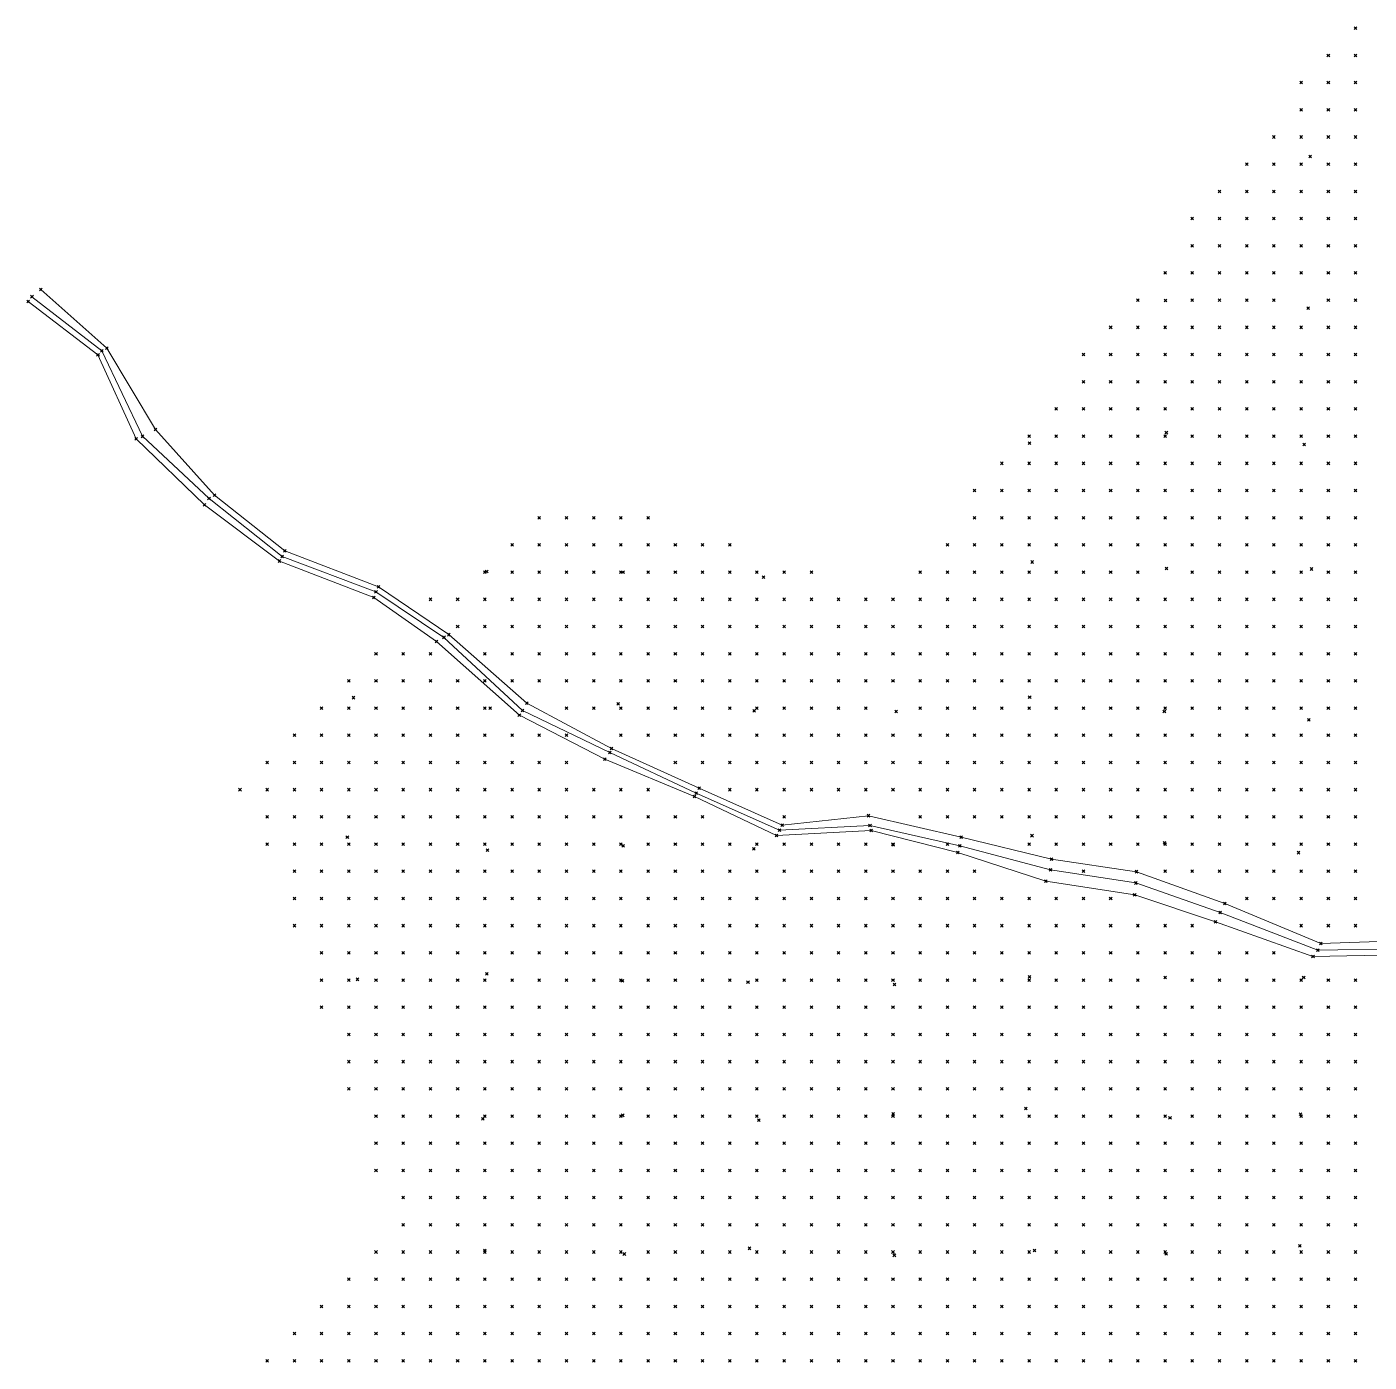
# Model space of a CAD drawing. Header units: metres. Extents: x 441556 to 446409, y 432338 to 461058.
# Drawn here: x 441952.1 to 442100.1, y 460532.5 to 460679.8 of the extents above; entities that cross this region are included whole.
import ezdxf

# ---------------------------------------------------------------- set-up
doc = ezdxf.new("R2010")
doc.units = ezdxf.units.M
doc.header["$MEASUREMENT"] = 0
doc.header["$PDMODE"] = 35
doc.header["$PDSIZE"] = 0.15
for name, color, linetype, lineweight in [('DTM-BRE-RevN_GRP_FIRUL APEI', 2, 'Continuous', 0), ('DTM-BRE-RevN_GRP_RAU', 2, 'Continuous', 0), ('DTM-NOK-RevN_LIDAR_co_lidar', 91, 'Continuous', 0), ('DTM-NOK-RevN_RTK', 32, 'Continuous', 0)]:
    doc.layers.add(name, color=color, linetype=linetype, lineweight=lineweight)

msp = doc.modelspace()

# ---------------------------------------------------------------- linework, layer by layer
at = {"layer": 'DTM-BRE-RevN_GRP_FIRUL APEI'}
for p, q in [((441952.718, 460650.046, 401.224), (441960.402, 460644.082, 400.602)), ((441960.402, 460644.082, 400.602), (441964.89, 460634.645, 400.216)), ((441964.89, 460634.645, 400.216), (441972.232, 460627.801, 399.76)), ((441972.232, 460627.801, 399.76), (441980.281, 460621.4, 399.364)), ((441980.281, 460621.4, 399.364), (441990.636, 460617.48, 399.116)), ((441990.636, 460617.48, 399.116), (441998.134, 460612.475, 398.938)), ((441998.134, 460612.475, 398.938), (442006.78, 460604.401, 398.663)), ((442006.78, 460604.401, 398.663), (442016.411, 460599.764, 398.421)), ((442016.411, 460599.764, 398.421), (442025.945, 460595.29, 398.186)), ((442025.945, 460595.29, 398.186), (442035.127, 460591.223, 397.901)), ((442035.127, 460591.223, 397.901), (442045.091, 460591.727, 397.794)), ((442045.091, 460591.727, 397.794), (442054.999, 460589.491, 397.615)), ((442054.999, 460589.491, 397.615), (442064.98, 460586.836, 397.494)), ((442064.98, 460586.836, 397.494), (442074.411, 460585.386, 397.294)), ((442074.411, 460585.386, 397.294), (442083.697, 460582.145, 397.033)), ((442083.697, 460582.145, 397.033), (442094.45, 460577.971, 396.577)), ((442094.45, 460577.971, 396.577), (442103.942, 460578.143, 396.246))]:
    msp.add_line(p, q, dxfattribs=at)
at = {"layer": 'DTM-BRE-RevN_GRP_RAU'}
for p, q in [((441952.3, 460649.524, 401.408), (441959.993, 460643.648, 400.919)), ((441953.686, 460650.853, 401.453), (441960.974, 460644.378, 400.919)), ((441959.993, 460643.648, 400.919), (441964.194, 460634.354, 400.269)), ((441960.974, 460644.378, 400.919), (441966.346, 460635.394, 400.316)), ((441966.346, 460635.394, 400.316), (441972.843, 460628.155, 399.917)), ((441964.194, 460634.354, 400.269), (441971.727, 460627.091, 399.891)), ((441972.843, 460628.155, 399.917), (441980.586, 460622.026, 399.485)), ((441971.727, 460627.091, 399.891), (441979.986, 460620.893, 399.463)), ((441980.586, 460622.026, 399.485), (441990.922, 460618.038, 399.214)), ((441979.986, 460620.893, 399.463), (441990.391, 460616.858, 399.206)), ((441990.391, 460616.858, 399.206), (441997.32, 460612.02, 399.049)), ((441990.922, 460618.038, 399.214), (441998.655, 460612.774, 399.03)), ((441998.655, 460612.774, 399.03), (442007.279, 460605.23, 398.693)), ((441997.32, 460612.02, 399.049), (442006.441, 460603.894, 398.719)), ((442007.279, 460605.23, 398.693), (442016.591, 460600.225, 398.497)), ((442006.441, 460603.894, 398.719), (442015.865, 460599.03, 398.531)), ((442016.591, 460600.225, 398.497), (442026.268, 460595.857, 398.308)), ((442015.865, 460599.03, 398.531), (442025.761, 460594.917, 398.289)), ((442025.761, 460594.917, 398.289), (442034.78, 460590.618, 398.141)), ((442026.268, 460595.857, 398.308), (442035.405, 460591.76, 398.076)), ((442035.405, 460591.76, 398.076), (442044.919, 460592.807, 397.882)), ((442044.919, 460592.807, 397.882), (442055.147, 460590.445, 397.678)), ((442034.78, 460590.618, 398.141), (442045.221, 460591.185, 397.887)), ((442045.221, 460591.185, 397.887), (442054.781, 460588.753, 397.682)), ((442055.147, 460590.445, 397.678), (442065.105, 460588.012, 397.599)), ((442054.781, 460588.753, 397.682), (442064.469, 460585.597, 397.609)), ((442065.105, 460588.012, 397.599), (442074.479, 460586.633, 397.422)), ((442074.479, 460586.633, 397.422), (442084.216, 460583.128, 397.161)), ((442064.469, 460585.597, 397.609), (442074.27, 460584.074, 397.413)), ((442074.27, 460584.074, 397.413), (442083.194, 460581.101, 397.171)), ((442084.216, 460583.128, 397.161), (442094.793, 460578.713, 396.7)), ((442083.194, 460581.101, 397.171), (442093.925, 460577.284, 396.748)), ((442094.793, 460578.713, 396.7), (442104.161, 460579.02, 396.354)), ((442093.925, 460577.284, 396.748), (442103.86, 460577.459, 396.384))]:
    msp.add_line(p, q, dxfattribs=at)
at = {"layer": 'DTM-NOK-RevN_LIDAR_co_lidar'}
for p in [(442098.617, 460679.656, 402.803), (442095.618, 460676.657, 402.859), (442098.617, 460676.657, 402.639), (442092.619, 460673.658, 402.873), (442095.618, 460673.658, 402.64), (442098.617, 460673.658, 402.431), (442092.619, 460670.658, 402.601), (442095.618, 460670.658, 402.434), (442098.617, 460670.658, 402.245), (442089.619, 460667.659, 402.615), (442092.619, 460667.659, 402.419), (442095.618, 460667.659, 402.176), (442098.617, 460667.659, 402.024), (442086.62, 460664.66, 402.558), (442089.619, 460664.66, 402.412), (442092.619, 460664.66, 402.225), (442095.618, 460664.66, 402.045), (442098.617, 460664.66, 401.847), (442083.621, 460661.66, 402.572), (442086.62, 460661.66, 402.332), (442089.619, 460661.66, 402.201), (442092.619, 460661.66, 402.059), (442095.618, 460661.66, 401.932), (442098.617, 460661.66, 401.809), (442080.621, 460658.661, 402.454), (442083.621, 460658.661, 402.211), (442086.62, 460658.661, 402.006), (442089.619, 460658.661, 401.807), (442092.619, 460658.661, 401.639), (442095.618, 460658.661, 401.512), (442098.617, 460658.661, 401.391), (442080.621, 460655.662, 401.985), (442083.621, 460655.662, 401.86), (442086.62, 460655.662, 401.706), (442089.619, 460655.662, 401.551), (442092.619, 460655.662, 401.401), (442095.618, 460655.662, 401.246), (442098.617, 460655.662, 401.092), (442077.622, 460652.662, 401.93), (442080.621, 460652.662, 401.751), (442083.621, 460652.662, 401.594), (442086.62, 460652.662, 401.483), (442089.619, 460652.662, 401.349), (442092.619, 460652.662, 401.248), (442095.618, 460652.662, 401.095), (442098.617, 460652.662, 400.997), (442074.623, 460649.663, 401.933), (442080.621, 460649.663, 401.611), (442083.621, 460649.663, 401.435), (442086.62, 460649.663, 401.276), (442089.619, 460649.663, 401.158), (442095.618, 460649.663, 400.936), (442098.617, 460649.663, 400.824), (442071.623, 460646.664, 401.779), (442074.623, 460646.664, 401.668), (442077.622, 460646.664, 401.549), (442080.621, 460646.664, 401.396), (442083.621, 460646.664, 401.227), (442086.62, 460646.664, 401.07), (442089.619, 460646.664, 400.903), (442092.619, 460646.664, 400.798), (442095.618, 460646.664, 400.659), (442098.617, 460646.664, 400.581), (442068.624, 460643.664, 401.677), (442071.623, 460643.664, 401.57), (442074.623, 460643.664, 401.409), (442077.622, 460643.664, 401.3), (442080.621, 460643.664, 401.193), (442083.621, 460643.664, 401.09), (442086.62, 460643.664, 400.935), (442089.619, 460643.664, 400.824), (442092.619, 460643.664, 400.626), (442095.618, 460643.664, 400.511), (442098.617, 460643.664, 400.385), (442068.624, 460640.665, 401.519), (442071.623, 460640.665, 401.383), (442074.623, 460640.665, 401.279), (442077.622, 460640.665, 401.155), (442080.621, 460640.665, 401.016), (442083.621, 460640.665, 400.892), (442086.62, 460640.665, 400.777), (442089.619, 460640.665, 400.664), (442092.619, 460640.665, 400.557), (442095.618, 460640.665, 400.402), (442098.617, 460640.665, 400.244), (442065.625, 460637.666, 401.322), (442068.624, 460637.666, 401.251), (442071.623, 460637.666, 401.173), (442074.623, 460637.666, 401.103), (442077.622, 460637.666, 400.995), (442080.621, 460637.666, 400.84), (442083.621, 460637.666, 400.718), (442086.62, 460637.666, 400.602), (442089.619, 460637.666, 400.463), (442092.619, 460637.666, 400.393), (442095.618, 460637.666, 400.3), (442098.617, 460637.666, 400.169), (442062.625, 460634.666, 401.215), (442065.625, 460634.666, 401.133), (442068.624, 460634.666, 401.011), (442071.623, 460634.666, 400.921), (442074.623, 460634.666, 400.869), (442077.622, 460634.666, 400.763), (442080.621, 460634.666, 400.683), (442083.621, 460634.666, 400.58), (442086.62, 460634.666, 400.459), (442089.619, 460634.666, 400.334), (442092.619, 460634.666, 400.233), (442095.618, 460634.666, 400.122), (442098.617, 460634.666, 400.046), (442059.626, 460631.667, 401.024), (442062.625, 460631.667, 400.977), (442065.625, 460631.667, 400.957), (442068.624, 460631.667, 400.895), (442071.623, 460631.667, 400.791), (442074.623, 460631.667, 400.703), (442077.622, 460631.667, 400.597), (442080.621, 460631.667, 400.513), (442083.621, 460631.667, 400.423), (442086.62, 460631.667, 400.345), (442089.619, 460631.667, 400.28), (442092.619, 460631.667, 400.134), (442095.618, 460631.667, 400.011), (442098.617, 460631.667, 399.872), (442056.627, 460628.668, 400.811), (442059.626, 460628.668, 400.791), (442062.625, 460628.668, 400.778), (442065.625, 460628.668, 400.72), (442068.624, 460628.668, 400.654), (442071.623, 460628.668, 400.654), (442074.623, 460628.668, 400.573), (442077.622, 460628.668, 400.463), (442080.621, 460628.668, 400.339), (442083.621, 460628.668, 400.261), (442086.62, 460628.668, 400.175), (442089.619, 460628.668, 400.068), (442092.619, 460628.668, 400.015), (442095.618, 460628.668, 399.923), (442098.617, 460628.668, 399.782), (442008.637, 460625.668, 399.541), (442011.636, 460625.668, 399.549), (442014.636, 460625.668, 399.535), (442017.635, 460625.668, 399.537), (442020.634, 460625.668, 399.6), (442056.627, 460625.668, 400.461), (442059.626, 460625.668, 400.459), (442062.625, 460625.668, 400.44), (442065.625, 460625.668, 400.424), (442068.624, 460625.668, 400.398), (442071.623, 460625.668, 400.346), (442074.623, 460625.668, 400.296), (442077.622, 460625.668, 400.249), (442080.621, 460625.668, 400.13), (442083.621, 460625.668, 400.012), (442086.62, 460625.668, 399.914), (442089.619, 460625.668, 399.807), (442092.619, 460625.668, 399.733), (442095.618, 460625.668, 399.626), (442098.617, 460625.668, 399.53), (442005.638, 460622.669, 399.279), (442008.637, 460622.669, 399.318), (442011.636, 460622.669, 399.276), (442014.636, 460622.669, 399.285), (442017.635, 460622.669, 399.284), (442020.634, 460622.669, 399.373), (442023.634, 460622.669, 399.346), (442026.633, 460622.669, 399.334), (442029.632, 460622.669, 399.41), (442053.627, 460622.669, 400.184), (442056.627, 460622.669, 400.308), (442059.626, 460622.669, 400.349), (442062.625, 460622.669, 400.238), (442065.625, 460622.669, 400.23), (442068.624, 460622.669, 400.207), (442071.623, 460622.669, 400.155), (442074.623, 460622.669, 400.121), (442077.622, 460622.669, 400.054), (442080.621, 460622.669, 399.972), (442083.621, 460622.669, 399.895), (442086.62, 460622.669, 399.757), (442089.619, 460622.669, 399.627), (442092.619, 460622.669, 399.512), (442095.618, 460622.669, 399.445), (442098.617, 460622.669, 399.35), (442002.638, 460619.67, 399.057), (442005.638, 460619.67, 399.045), (442008.637, 460619.67, 399.036), (442011.636, 460619.67, 399.088), (442014.636, 460619.67, 399.083), (442017.635, 460619.67, 399.076), (442020.634, 460619.67, 399.094), (442023.634, 460619.67, 399.129), (442026.633, 460619.67, 399.113), (442029.632, 460619.67, 399.133), (442032.632, 460619.67, 399.19), (442035.631, 460619.67, 399.184), (442038.631, 460619.67, 399.13), (442050.628, 460619.67, 399.684), (442053.627, 460619.67, 399.84), (442056.627, 460619.67, 399.919), (442059.626, 460619.67, 400.073), (442062.625, 460619.67, 400.122), (442065.625, 460619.67, 400.103), (442068.624, 460619.67, 400.09), (442071.623, 460619.67, 400.062), (442074.623, 460619.67, 399.994), (442080.621, 460619.67, 399.824), (442083.621, 460619.67, 399.731), (442086.62, 460619.67, 399.683), (442089.619, 460619.67, 399.586), (442092.619, 460619.67, 399.428), (442095.618, 460619.67, 399.276), (442098.617, 460619.67, 399.18), (441996.64, 460616.67, 398.899), (441999.639, 460616.67, 398.914), (442002.638, 460616.67, 398.902), (442005.638, 460616.67, 398.881), (442008.637, 460616.67, 398.864), (442011.636, 460616.67, 398.86), (442014.636, 460616.67, 398.908), (442017.635, 460616.67, 398.911), (442020.634, 460616.67, 398.847), (442023.634, 460616.67, 398.863), (442026.633, 460616.67, 398.857), (442029.632, 460616.67, 398.869), (442032.632, 460616.67, 398.914), (442035.631, 460616.67, 398.917), (442038.631, 460616.67, 398.887), (442041.63, 460616.67, 398.777), (442044.629, 460616.67, 398.937), (442047.629, 460616.67, 399.048), (442050.628, 460616.67, 399.056), (442053.627, 460616.67, 399.254), (442056.627, 460616.67, 399.496), (442059.626, 460616.67, 399.705), (442062.625, 460616.67, 399.782), (442065.625, 460616.67, 399.755), (442068.624, 460616.67, 399.786), (442071.623, 460616.67, 399.784), (442074.623, 460616.67, 399.719), (442077.622, 460616.67, 399.64), (442080.621, 460616.67, 399.542), (442083.621, 460616.67, 399.443), (442086.62, 460616.67, 399.363), (442089.619, 460616.67, 399.262), (442092.619, 460616.67, 399.156), (442095.618, 460616.67, 398.992), (442098.617, 460616.67, 398.858), (441999.639, 460613.671, 398.791), (442002.638, 460613.671, 398.793), (442005.638, 460613.671, 398.774), (442008.637, 460613.671, 398.74), (442011.636, 460613.671, 398.734), (442014.636, 460613.671, 398.75), (442017.635, 460613.671, 398.741), (442020.634, 460613.671, 398.726), (442023.634, 460613.671, 398.69), (442026.633, 460613.671, 398.653), (442029.632, 460613.671, 398.657), (442032.632, 460613.671, 398.621), (442035.631, 460613.671, 398.642), (442038.631, 460613.671, 398.636), (442041.63, 460613.671, 398.572), (442044.629, 460613.671, 398.558), (442047.629, 460613.671, 398.645), (442050.628, 460613.671, 398.774), (442053.627, 460613.671, 398.862), (442056.627, 460613.671, 399.068), (442059.626, 460613.671, 399.274), (442062.625, 460613.671, 399.417), (442065.625, 460613.671, 399.533), (442068.624, 460613.671, 399.597), (442071.623, 460613.671, 399.592), (442074.623, 460613.671, 399.604), (442077.622, 460613.671, 399.46), (442080.621, 460613.671, 399.403), (442083.621, 460613.671, 399.309), (442086.62, 460613.671, 399.185), (442089.619, 460613.671, 399.107), (442092.619, 460613.671, 398.986), (442095.618, 460613.671, 398.859), (442098.617, 460613.671, 398.781), (441990.641, 460610.672, 398.883), (441993.64, 460610.672, 398.842), (441996.64, 460610.672, 398.815), (442002.638, 460610.672, 398.695), (442005.638, 460610.672, 398.646), (442008.637, 460610.672, 398.611), (442011.636, 460610.672, 398.642), (442014.636, 460610.672, 398.642), (442017.635, 460610.672, 398.605), (442020.634, 460610.672, 398.54), (442023.634, 460610.672, 398.53), (442026.633, 460610.672, 398.45), (442029.632, 460610.672, 398.372), (442032.632, 460610.672, 398.403), (442035.631, 460610.672, 398.362), (442038.631, 460610.672, 398.384), (442041.63, 460610.672, 398.405), (442044.629, 460610.672, 398.388), (442047.629, 460610.672, 398.433), (442050.628, 460610.672, 398.443), (442053.627, 460610.672, 398.418), (442056.627, 460610.672, 398.686), (442059.626, 460610.672, 398.896), (442062.625, 460610.672, 399.102), (442065.625, 460610.672, 399.278), (442068.624, 460610.672, 399.361), (442071.623, 460610.672, 399.367), (442074.623, 460610.672, 399.314), (442077.622, 460610.672, 399.307), (442080.621, 460610.672, 399.217), (442083.621, 460610.672, 399.103), (442086.62, 460610.672, 399.015), (442089.619, 460610.672, 398.937), (442092.619, 460610.672, 398.822), (442095.618, 460610.672, 398.693), (442098.617, 460610.672, 398.581), (441987.642, 460607.672, 398.997), (441990.641, 460607.672, 398.889), (441993.64, 460607.672, 398.821), (441996.64, 460607.672, 398.77), (441999.639, 460607.672, 398.712), (442002.638, 460607.672, 398.687), (442005.638, 460607.672, 398.581), (442008.637, 460607.672, 398.511), (442011.636, 460607.672, 398.501), (442014.636, 460607.672, 398.528), (442017.635, 460607.672, 398.483), (442020.634, 460607.672, 398.423), (442023.634, 460607.672, 398.35), (442026.633, 460607.672, 398.263), (442029.632, 460607.672, 398.242), (442032.632, 460607.672, 398.226), (442035.631, 460607.672, 398.174), (442038.631, 460607.672, 398.179), (442041.63, 460607.672, 398.191), (442044.629, 460607.672, 398.058), (442047.629, 460607.672, 398.177), (442050.628, 460607.672, 398.137), (442053.627, 460607.672, 398.049), (442056.627, 460607.672, 398.126), (442059.626, 460607.672, 398.381), (442062.625, 460607.672, 398.601), (442065.625, 460607.672, 398.706), (442068.624, 460607.672, 398.861), (442071.623, 460607.672, 398.977), (442074.623, 460607.672, 398.957), (442077.622, 460607.672, 398.868), (442080.621, 460607.672, 398.844), (442083.621, 460607.672, 398.813), (442086.62, 460607.672, 398.693), (442089.619, 460607.672, 398.585), (442092.619, 460607.672, 398.496), (442095.618, 460607.672, 398.405), (442098.617, 460607.672, 398.266), (441984.642, 460604.673, 399.225), (441987.642, 460604.673, 399.041), (441990.641, 460604.673, 398.961), (441993.64, 460604.673, 398.891), (441996.64, 460604.673, 398.835), (441999.639, 460604.673, 398.768), (442002.638, 460604.673, 398.682), (442011.636, 460604.673, 398.427), (442014.636, 460604.673, 398.436), (442017.635, 460604.673, 398.399), (442020.634, 460604.673, 398.195), (442023.634, 460604.673, 398.122), (442026.633, 460604.673, 398.128), (442029.632, 460604.673, 398.163), (442032.632, 460604.673, 398.097), (442035.631, 460604.673, 398.039), (442038.631, 460604.673, 398.052), (442041.63, 460604.673, 397.968), (442044.629, 460604.673, 397.886), (442050.628, 460604.673, 397.983), (442053.627, 460604.673, 397.959), (442056.627, 460604.673, 397.789), (442059.626, 460604.673, 397.898), (442062.625, 460604.673, 398.069), (442065.625, 460604.673, 398.222), (442068.624, 460604.673, 398.379), (442071.623, 460604.673, 398.426), (442074.623, 460604.673, 398.495), (442077.622, 460604.673, 398.499), (442080.621, 460604.673, 398.416), (442083.621, 460604.673, 398.334), (442086.62, 460604.673, 398.251), (442089.619, 460604.673, 398.143), (442092.619, 460604.673, 397.984), (442095.618, 460604.673, 397.861), (442098.617, 460604.673, 397.741), (441981.643, 460601.674, 399.467), (441984.642, 460601.674, 399.319), (441987.642, 460601.674, 399.147), (441990.641, 460601.674, 399.022), (441993.64, 460601.674, 398.965), (441996.64, 460601.674, 398.861), (441999.639, 460601.674, 398.768), (442002.638, 460601.674, 398.687), (442005.638, 460601.674, 398.611), (442008.637, 460601.674, 398.504), (442011.636, 460601.674, 398.386), (442017.635, 460601.674, 398.291), (442020.634, 460601.674, 398.257), (442023.634, 460601.674, 398.165), (442026.633, 460601.674, 398.075), (442029.632, 460601.674, 397.999), (442032.632, 460601.674, 397.986), (442035.631, 460601.674, 397.897), (442038.631, 460601.674, 397.925), (442041.63, 460601.674, 397.915), (442044.629, 460601.674, 397.732), (442047.629, 460601.674, 397.7), (442050.628, 460601.674, 397.74), (442053.627, 460601.674, 397.771), (442056.627, 460601.674, 397.719), (442059.626, 460601.674, 397.83), (442062.625, 460601.674, 397.867), (442065.625, 460601.674, 398.06), (442068.624, 460601.674, 398.193), (442071.623, 460601.674, 398.269), (442074.623, 460601.674, 398.3), (442077.622, 460601.674, 398.335), (442080.621, 460601.674, 398.313), (442083.621, 460601.674, 398.239), (442086.62, 460601.674, 398.131), (442089.619, 460601.674, 398.027), (442092.619, 460601.674, 397.881), (442095.618, 460601.674, 397.745), (442098.617, 460601.674, 397.581), (441978.644, 460598.674, 399.686), (441981.643, 460598.674, 399.519), (441984.642, 460598.674, 399.424), (441987.642, 460598.674, 399.231), (441990.641, 460598.674, 399.121), (441993.64, 460598.674, 399.006), (441996.64, 460598.674, 398.862), (441999.639, 460598.674, 398.79), (442002.638, 460598.674, 398.709), (442005.638, 460598.674, 398.649), (442008.637, 460598.674, 398.536), (442011.636, 460598.674, 398.441), (442023.634, 460598.674, 398.087), (442026.633, 460598.674, 398.101), (442029.632, 460598.674, 397.987), (442032.632, 460598.674, 397.889), (442035.631, 460598.674, 397.771), (442038.631, 460598.674, 397.738), (442041.63, 460598.674, 397.779), (442044.629, 460598.674, 397.73), (442047.629, 460598.674, 397.656), (442050.628, 460598.674, 397.62), (442053.627, 460598.674, 397.541), (442056.627, 460598.674, 397.543), (442059.626, 460598.674, 397.642), (442062.625, 460598.674, 397.655), (442065.625, 460598.674, 397.723), (442068.624, 460598.674, 397.911), (442071.623, 460598.674, 397.984), (442074.623, 460598.674, 398.033), (442077.622, 460598.674, 398.024), (442080.621, 460598.674, 398.031), (442083.621, 460598.674, 397.966), (442086.62, 460598.674, 397.904), (442089.619, 460598.674, 397.783), (442092.619, 460598.674, 397.619), (442095.618, 460598.674, 397.528), (442098.617, 460598.674, 397.403), (441975.644, 460595.675, 400.041), (441978.644, 460595.675, 399.808), (441981.643, 460595.675, 399.643), (441984.642, 460595.675, 399.556), (441987.642, 460595.675, 399.413), (441990.641, 460595.675, 399.254), (441993.64, 460595.675, 399.114), (441996.64, 460595.675, 398.965), (441999.639, 460595.675, 398.868), (442002.638, 460595.675, 398.759), (442005.638, 460595.675, 398.674), (442008.637, 460595.675, 398.584), (442011.636, 460595.675, 398.487), (442014.636, 460595.675, 398.356), (442017.635, 460595.675, 398.267), (442020.634, 460595.675, 398.214), (442029.632, 460595.675, 397.877), (442032.632, 460595.675, 397.898), (442035.631, 460595.675, 397.862), (442038.631, 460595.675, 397.801), (442041.63, 460595.675, 397.655), (442044.629, 460595.675, 397.676), (442047.629, 460595.675, 397.588), (442050.628, 460595.675, 397.446), (442053.627, 460595.675, 397.433), (442056.627, 460595.675, 397.396), (442059.626, 460595.675, 397.489), (442062.625, 460595.675, 397.438), (442065.625, 460595.675, 397.543), (442068.624, 460595.675, 397.584), (442071.623, 460595.675, 397.632), (442074.623, 460595.675, 397.696), (442077.622, 460595.675, 397.744), (442080.621, 460595.675, 397.742), (442083.621, 460595.675, 397.668), (442086.62, 460595.675, 397.547), (442089.619, 460595.675, 397.446), (442092.619, 460595.675, 397.329), (442095.618, 460595.675, 397.158), (442098.617, 460595.675, 397.047), (441978.644, 460592.676, 400.078), (441981.643, 460592.676, 399.889), (441984.642, 460592.676, 399.722), (441987.642, 460592.676, 399.597), (441990.641, 460592.676, 399.449), (441993.64, 460592.676, 399.3), (441996.64, 460592.676, 399.096), (441999.639, 460592.676, 398.959), (442002.638, 460592.676, 398.851), (442005.638, 460592.676, 398.739), (442008.637, 460592.676, 398.663), (442011.636, 460592.676, 398.522), (442014.636, 460592.676, 398.387), (442017.635, 460592.676, 398.302), (442020.634, 460592.676, 398.261), (442023.634, 460592.676, 398.142), (442026.633, 460592.676, 397.934), (442035.631, 460592.676, 397.727), (442050.628, 460592.676, 397.329), (442053.627, 460592.676, 397.308), (442056.627, 460592.676, 397.357), (442059.626, 460592.676, 397.432), (442062.625, 460592.676, 397.283), (442065.625, 460592.676, 397.252), (442068.624, 460592.676, 397.243), (442071.623, 460592.676, 397.322), (442074.623, 460592.676, 397.33), (442077.622, 460592.676, 397.418), (442080.621, 460592.676, 397.457), (442083.621, 460592.676, 397.329), (442086.62, 460592.676, 397.273), (442089.619, 460592.676, 397.104), (442092.619, 460592.676, 396.991), (442095.618, 460592.676, 396.886), (442098.617, 460592.676, 396.752), (441978.644, 460589.676, 400.325), (441981.643, 460589.676, 400.121), (441984.642, 460589.676, 399.963), (441987.642, 460589.676, 399.799), (441990.641, 460589.676, 399.652), (441993.64, 460589.676, 399.499), (441996.64, 460589.676, 399.29), (441999.639, 460589.676, 399.122), (442002.638, 460589.676, 398.971), (442005.638, 460589.676, 398.86), (442008.637, 460589.676, 398.757), (442011.636, 460589.676, 398.619), (442014.636, 460589.676, 398.451), (442017.635, 460589.676, 398.389), (442020.634, 460589.676, 398.294), (442023.634, 460589.676, 398.22), (442026.633, 460589.676, 398.135), (442029.632, 460589.676, 398.044), (442032.632, 460589.676, 397.974), (442035.631, 460589.676, 397.838), (442038.631, 460589.676, 397.768), (442041.63, 460589.676, 397.668), (442044.629, 460589.676, 397.607), (442047.629, 460589.676, 397.566), (442053.627, 460589.676, 397.283), (442062.625, 460589.676, 397.311), (442065.625, 460589.676, 397.204), (442068.624, 460589.676, 397.151), (442071.623, 460589.676, 397.108), (442074.623, 460589.676, 397.134), (442077.622, 460589.676, 397.145), (442080.621, 460589.676, 397.213), (442083.621, 460589.676, 397.131), (442086.62, 460589.676, 397.059), (442089.619, 460589.676, 396.914), (442092.619, 460589.676, 396.772), (442095.618, 460589.676, 396.643), (442098.617, 460589.676, 396.5), (441981.643, 460586.677, 400.389), (441984.642, 460586.677, 400.245), (441987.642, 460586.677, 400.051), (441990.641, 460586.677, 399.868), (441993.64, 460586.677, 399.695), (441996.64, 460586.677, 399.53), (441999.639, 460586.677, 399.344), (442002.638, 460586.677, 399.153), (442005.638, 460586.677, 399.031), (442008.637, 460586.677, 398.901), (442011.636, 460586.677, 398.789), (442014.636, 460586.677, 398.612), (442017.635, 460586.677, 398.497), (442020.634, 460586.677, 398.408), (442023.634, 460586.677, 398.345), (442026.633, 460586.677, 398.138), (442029.632, 460586.677, 398.076), (442032.632, 460586.677, 398.1), (442035.631, 460586.677, 398.123), (442038.631, 460586.677, 397.966), (442041.63, 460586.677, 397.824), (442044.629, 460586.677, 397.764), (442047.629, 460586.677, 397.641), (442050.628, 460586.677, 397.624), (442053.627, 460586.677, 397.624), (442056.627, 460586.677, 397.447), (442068.624, 460586.677, 397.126), (442077.622, 460586.677, 396.999), (442080.621, 460586.677, 397.012), (442083.621, 460586.677, 397.038), (442086.62, 460586.677, 396.951), (442089.619, 460586.677, 396.802), (442092.619, 460586.677, 396.694), (442095.618, 460586.677, 396.556), (442098.617, 460586.677, 396.398), (441981.643, 460583.678, 400.66), (441984.642, 460583.678, 400.482), (441987.642, 460583.678, 400.284), (441990.641, 460583.678, 400.112), (441993.64, 460583.678, 399.93), (441996.64, 460583.678, 399.766), (441999.639, 460583.678, 399.579), (442002.638, 460583.678, 399.411), (442005.638, 460583.678, 399.288), (442008.637, 460583.678, 399.12), (442011.636, 460583.678, 399.006), (442014.636, 460583.678, 398.857), (442017.635, 460583.678, 398.731), (442020.634, 460583.678, 398.62), (442023.634, 460583.678, 398.526), (442026.633, 460583.678, 398.35), (442029.632, 460583.678, 398.276), (442032.632, 460583.678, 398.236), (442035.631, 460583.678, 398.277), (442038.631, 460583.678, 398.228), (442041.63, 460583.678, 398.057), (442044.629, 460583.678, 397.962), (442047.629, 460583.678, 397.825), (442050.628, 460583.678, 397.736), (442053.627, 460583.678, 397.693), (442056.627, 460583.678, 397.656), (442059.626, 460583.678, 397.495), (442062.625, 460583.678, 397.355), (442065.625, 460583.678, 397.268), (442068.624, 460583.678, 397.202), (442071.623, 460583.678, 397.073), (442086.62, 460583.678, 396.746), (442089.619, 460583.678, 396.695), (442092.619, 460583.678, 396.638), (442095.618, 460583.678, 396.557), (442098.617, 460583.678, 396.387), (441981.643, 460580.678, 400.919), (441984.642, 460580.678, 400.705), (441987.642, 460580.678, 400.466), (441990.641, 460580.678, 400.314), (441993.64, 460580.678, 400.186), (441996.64, 460580.678, 399.998), (441999.639, 460580.678, 399.822), (442002.638, 460580.678, 399.663), (442005.638, 460580.678, 399.512), (442008.637, 460580.678, 399.328), (442011.636, 460580.678, 399.172), (442014.636, 460580.678, 399.055), (442017.635, 460580.678, 398.953), (442020.634, 460580.678, 398.899), (442023.634, 460580.678, 398.748), (442026.633, 460580.678, 398.594), (442029.632, 460580.678, 398.435), (442032.632, 460580.678, 398.414), (442035.631, 460580.678, 398.419), (442038.631, 460580.678, 398.379), (442041.63, 460580.678, 398.248), (442044.629, 460580.678, 398.17), (442047.629, 460580.678, 398.139), (442050.628, 460580.678, 398.011), (442053.627, 460580.678, 397.867), (442056.627, 460580.678, 397.711), (442059.626, 460580.678, 397.57), (442062.625, 460580.678, 397.38), (442065.625, 460580.678, 397.365), (442068.624, 460580.678, 397.261), (442071.623, 460580.678, 397.18), (442074.623, 460580.678, 397.005), (442077.622, 460580.678, 396.963), (442080.621, 460580.678, 396.867), (442092.619, 460580.678, 396.461), (442095.618, 460580.678, 396.385), (442098.617, 460580.678, 396.371), (441984.642, 460577.679, 400.866), (441987.642, 460577.679, 400.721), (441990.641, 460577.679, 400.573), (441993.64, 460577.679, 400.4), (441996.64, 460577.679, 400.228), (441999.639, 460577.679, 400.089), (442002.638, 460577.679, 399.92), (442005.638, 460577.679, 399.738), (442008.637, 460577.679, 399.528), (442011.636, 460577.679, 399.394), (442014.636, 460577.679, 399.255), (442017.635, 460577.679, 399.157), (442020.634, 460577.679, 399.059), (442023.634, 460577.679, 399.002), (442026.633, 460577.679, 398.858), (442029.632, 460577.679, 398.703), (442032.632, 460577.679, 398.608), (442035.631, 460577.679, 398.619), (442038.631, 460577.679, 398.586), (442041.63, 460577.679, 398.486), (442044.629, 460577.679, 398.326), (442047.629, 460577.679, 398.302), (442050.628, 460577.679, 398.132), (442053.627, 460577.679, 398.065), (442056.627, 460577.679, 397.905), (442059.626, 460577.679, 397.68), (442062.625, 460577.679, 397.593), (442065.625, 460577.679, 397.464), (442068.624, 460577.679, 397.324), (442071.623, 460577.679, 397.179), (442074.623, 460577.679, 397.121), (442077.622, 460577.679, 397.007), (442080.621, 460577.679, 396.898), (442083.621, 460577.679, 396.763), (442086.62, 460577.679, 396.702), (442089.619, 460577.679, 396.589), (441984.642, 460574.68, 401.103), (441987.642, 460574.68, 400.941), (441990.641, 460574.68, 400.769), (441993.64, 460574.68, 400.639), (441996.64, 460574.68, 400.467), (441999.639, 460574.68, 400.287), (442002.638, 460574.68, 400.136), (442005.638, 460574.68, 399.93), (442008.637, 460574.68, 399.737), (442011.636, 460574.68, 399.611), (442014.636, 460574.68, 399.561), (442017.635, 460574.68, 399.489), (442020.634, 460574.68, 399.406), (442023.634, 460574.68, 399.26), (442026.633, 460574.68, 399.134), (442029.632, 460574.68, 399.045), (442032.632, 460574.68, 398.948), (442035.631, 460574.68, 398.953), (442038.631, 460574.68, 398.89), (442041.63, 460574.68, 398.808), (442044.629, 460574.68, 398.656), (442047.629, 460574.68, 398.584), (442050.628, 460574.68, 398.368), (442053.627, 460574.68, 398.209), (442056.627, 460574.68, 398.099), (442059.626, 460574.68, 398.009), (442062.625, 460574.68, 397.799), (442065.625, 460574.68, 397.591), (442068.624, 460574.68, 397.427), (442071.623, 460574.68, 397.311), (442074.623, 460574.68, 397.202), (442080.621, 460574.68, 396.95), (442083.621, 460574.68, 396.87), (442086.62, 460574.68, 396.761), (442089.619, 460574.68, 396.634), (442092.619, 460574.68, 396.571), (442095.618, 460574.68, 396.485), (442098.617, 460574.68, 396.326), (441984.642, 460571.68, 401.414), (441987.642, 460571.68, 401.2), (441990.641, 460571.68, 400.977), (441993.64, 460571.68, 400.847), (441996.64, 460571.68, 400.714), (441999.639, 460571.68, 400.484), (442002.638, 460571.68, 400.326), (442005.638, 460571.68, 400.155), (442008.637, 460571.68, 400.008), (442011.636, 460571.68, 399.925), (442014.636, 460571.68, 399.822), (442017.635, 460571.68, 399.801), (442020.634, 460571.68, 399.76), (442023.634, 460571.68, 399.689), (442026.633, 460571.68, 399.547), (442029.632, 460571.68, 399.42), (442032.632, 460571.68, 399.371), (442035.631, 460571.68, 399.321), (442038.631, 460571.68, 399.278), (442041.63, 460571.68, 399.162), (442044.629, 460571.68, 398.96), (442047.629, 460571.68, 398.826), (442050.628, 460571.68, 398.708), (442053.627, 460571.68, 398.527), (442056.627, 460571.68, 398.316), (442059.626, 460571.68, 398.135), (442062.625, 460571.68, 397.956), (442065.625, 460571.68, 397.773), (442068.624, 460571.68, 397.59), (442071.623, 460571.68, 397.435), (442074.623, 460571.68, 397.348), (442077.622, 460571.68, 397.23), (442080.621, 460571.68, 397.13), (442083.621, 460571.68, 396.946), (442086.62, 460571.68, 396.897), (442089.619, 460571.68, 396.751), (442092.619, 460571.68, 396.57), (442095.618, 460571.68, 396.428), (442098.617, 460571.68, 396.427), (441987.642, 460568.681, 401.457), (441990.641, 460568.681, 401.238), (441993.64, 460568.681, 401.063), (441996.64, 460568.681, 400.93), (441999.639, 460568.681, 400.726), (442002.638, 460568.681, 400.578), (442005.638, 460568.681, 400.437), (442008.637, 460568.681, 400.313), (442011.636, 460568.681, 400.255), (442014.636, 460568.681, 400.178), (442017.635, 460568.681, 400.112), (442020.634, 460568.681, 400.011), (442023.634, 460568.681, 399.945), (442026.633, 460568.681, 399.894), (442029.632, 460568.681, 399.84), (442032.632, 460568.681, 399.775), (442035.631, 460568.681, 399.711), (442038.631, 460568.681, 399.598), (442041.63, 460568.681, 399.461), (442044.629, 460568.681, 399.288), (442047.629, 460568.681, 399.104), (442050.628, 460568.681, 398.929), (442053.627, 460568.681, 398.725), (442056.627, 460568.681, 398.559), (442059.626, 460568.681, 398.304), (442062.625, 460568.681, 398.191), (442065.625, 460568.681, 397.994), (442068.624, 460568.681, 397.785), (442071.623, 460568.681, 397.643), (442074.623, 460568.681, 397.464), (442077.622, 460568.681, 397.301), (442080.621, 460568.681, 397.219), (442083.621, 460568.681, 397.094), (442086.62, 460568.681, 397.002), (442089.619, 460568.681, 396.823), (442092.619, 460568.681, 396.675), (442095.618, 460568.681, 396.539), (442098.617, 460568.681, 396.404), (441987.642, 460565.682, 401.694), (441990.641, 460565.682, 401.48), (441993.64, 460565.682, 401.288), (441996.64, 460565.682, 401.131), (441999.639, 460565.682, 400.972), (442002.638, 460565.682, 400.804), (442005.638, 460565.682, 400.748), (442008.637, 460565.682, 400.747), (442011.636, 460565.682, 400.641), (442014.636, 460565.682, 400.51), (442017.635, 460565.682, 400.456), (442020.634, 460565.682, 400.325), (442023.634, 460565.682, 400.332), (442026.633, 460565.682, 400.274), (442029.632, 460565.682, 400.142), (442032.632, 460565.682, 400.149), (442035.631, 460565.682, 400.15), (442038.631, 460565.682, 400.03), (442041.63, 460565.682, 399.873), (442044.629, 460565.682, 399.624), (442047.629, 460565.682, 399.422), (442050.628, 460565.682, 399.197), (442053.627, 460565.682, 399.002), (442056.627, 460565.682, 398.758), (442059.626, 460565.682, 398.6), (442062.625, 460565.682, 398.569), (442065.625, 460565.682, 398.32), (442068.624, 460565.682, 398.068), (442071.623, 460565.682, 397.934), (442074.623, 460565.682, 397.744), (442077.622, 460565.682, 397.515), (442080.621, 460565.682, 397.363), (442083.621, 460565.682, 397.23), (442086.62, 460565.682, 397.105), (442089.619, 460565.682, 397.017), (442092.619, 460565.682, 396.848), (442095.618, 460565.682, 396.595), (442098.617, 460565.682, 396.403), (441987.642, 460562.682, 401.924), (441990.641, 460562.682, 401.707), (441993.64, 460562.682, 401.533), (441996.64, 460562.682, 401.396), (441999.639, 460562.682, 401.246), (442002.638, 460562.682, 401.09), (442005.638, 460562.682, 401.034), (442008.637, 460562.682, 401.003), (442011.636, 460562.682, 401.012), (442014.636, 460562.682, 400.971), (442017.635, 460562.682, 400.899), (442020.634, 460562.682, 400.774), (442023.634, 460562.682, 400.64), (442026.633, 460562.682, 400.543), (442029.632, 460562.682, 400.494), (442032.632, 460562.682, 400.436), (442035.631, 460562.682, 400.464), (442038.631, 460562.682, 400.364), (442041.63, 460562.682, 400.213), (442044.629, 460562.682, 400.03), (442047.629, 460562.682, 399.845), (442050.628, 460562.682, 399.556), (442053.627, 460562.682, 399.325), (442056.627, 460562.682, 399.107), (442059.626, 460562.682, 398.981), (442062.625, 460562.682, 398.791), (442065.625, 460562.682, 398.651), (442068.624, 460562.682, 398.383), (442071.623, 460562.682, 398.158), (442074.623, 460562.682, 397.91), (442077.622, 460562.682, 397.727), (442080.621, 460562.682, 397.598), (442083.621, 460562.682, 397.42), (442086.62, 460562.682, 397.331), (442089.619, 460562.682, 397.226), (442092.619, 460562.682, 397.082), (442095.618, 460562.682, 396.873), (442098.617, 460562.682, 396.666), (441990.641, 460559.683, 401.922), (441993.64, 460559.683, 401.773), (441996.64, 460559.683, 401.697), (441999.639, 460559.683, 401.563), (442002.638, 460559.683, 401.403), (442005.638, 460559.683, 401.28), (442008.637, 460559.683, 401.247), (442011.636, 460559.683, 401.263), (442014.636, 460559.683, 401.256), (442017.635, 460559.683, 401.245), (442020.634, 460559.683, 401.179), (442023.634, 460559.683, 401.036), (442026.633, 460559.683, 400.885), (442029.632, 460559.683, 400.774), (442032.632, 460559.683, 400.71), (442035.631, 460559.683, 400.686), (442038.631, 460559.683, 400.626), (442041.63, 460559.683, 400.441), (442044.629, 460559.683, 400.317), (442047.629, 460559.683, 400.1), (442050.628, 460559.683, 399.848), (442053.627, 460559.683, 399.655), (442056.627, 460559.683, 399.458), (442059.626, 460559.683, 399.156), (442062.625, 460559.683, 398.977), (442065.625, 460559.683, 398.837), (442068.624, 460559.683, 398.609), (442071.623, 460559.683, 398.405), (442074.623, 460559.683, 398.256), (442077.622, 460559.683, 397.963), (442080.621, 460559.683, 397.815), (442083.621, 460559.683, 397.708), (442086.62, 460559.683, 397.612), (442089.619, 460559.683, 397.477), (442092.619, 460559.683, 397.376), (442095.618, 460559.683, 397.137), (442098.617, 460559.683, 396.863), (441990.641, 460556.683, 402.25), (441993.64, 460556.683, 402.045), (441996.64, 460556.683, 401.921), (441999.639, 460556.683, 401.862), (442002.638, 460556.683, 401.724), (442005.638, 460556.683, 401.592), (442008.637, 460556.683, 401.576), (442011.636, 460556.683, 401.477), (442014.636, 460556.683, 401.569), (442017.635, 460556.683, 401.545), (442020.634, 460556.683, 401.483), (442023.634, 460556.683, 401.376), (442026.633, 460556.683, 401.161), (442029.632, 460556.683, 401.029), (442032.632, 460556.683, 400.961), (442035.631, 460556.683, 400.893), (442038.631, 460556.683, 400.837), (442041.63, 460556.683, 400.71), (442044.629, 460556.683, 400.524), (442047.629, 460556.683, 400.33), (442050.628, 460556.683, 400.128), (442053.627, 460556.683, 399.871), (442056.627, 460556.683, 399.677), (442059.626, 460556.683, 399.469), (442062.625, 460556.683, 399.275), (442065.625, 460556.683, 399.118), (442068.624, 460556.683, 398.875), (442071.623, 460556.683, 398.687), (442074.623, 460556.683, 398.478), (442077.622, 460556.683, 398.246), (442080.621, 460556.683, 398.103), (442083.621, 460556.683, 397.946), (442086.62, 460556.683, 397.812), (442089.619, 460556.683, 397.622), (442092.619, 460556.683, 397.475), (442095.618, 460556.683, 397.294), (442098.617, 460556.683, 397.097), (441990.641, 460553.684, 402.506), (441993.64, 460553.684, 402.349), (441996.64, 460553.684, 402.253), (441999.639, 460553.684, 402.078), (442002.638, 460553.684, 401.999), (442005.638, 460553.684, 402.242), (442008.637, 460553.684, 402.097), (442011.636, 460553.684, 401.915), (442014.636, 460553.684, 401.776), (442017.635, 460553.684, 401.675), (442020.634, 460553.684, 401.503), (442023.634, 460553.684, 401.402), (442026.633, 460553.684, 401.267), (442029.632, 460553.684, 401.244), (442032.632, 460553.684, 401.184), (442035.631, 460553.684, 401.193), (442038.631, 460553.684, 400.979), (442041.63, 460553.684, 400.826), (442044.629, 460553.684, 400.729), (442047.629, 460553.684, 400.516), (442050.628, 460553.684, 400.288), (442053.627, 460553.684, 400.056), (442056.627, 460553.684, 399.882), (442059.626, 460553.684, 399.785), (442062.625, 460553.684, 399.588), (442065.625, 460553.684, 399.345), (442068.624, 460553.684, 399.183), (442071.623, 460553.684, 398.998), (442074.623, 460553.684, 398.83), (442077.622, 460553.684, 398.51), (442080.621, 460553.684, 398.306), (442083.621, 460553.684, 398.123), (442086.62, 460553.684, 397.915), (442089.619, 460553.684, 397.781), (442092.619, 460553.684, 397.612), (442095.618, 460553.684, 397.435), (442098.617, 460553.684, 397.238), (441993.64, 460550.685, 402.611), (441996.64, 460550.685, 402.527), (441999.639, 460550.685, 402.428), (442002.638, 460550.685, 402.641), (442005.638, 460550.685, 402.826), (442008.637, 460550.685, 402.339), (442011.636, 460550.685, 402.061), (442014.636, 460550.685, 401.875), (442017.635, 460550.685, 401.704), (442020.634, 460550.685, 401.54), (442023.634, 460550.685, 401.36), (442026.633, 460550.685, 401.231), (442029.632, 460550.685, 401.119), (442032.632, 460550.685, 401.074), (442035.631, 460550.685, 401.101), (442038.631, 460550.685, 401.135), (442041.63, 460550.685, 400.974), (442044.629, 460550.685, 400.834), (442047.629, 460550.685, 400.632), (442050.628, 460550.685, 400.467), (442053.627, 460550.685, 400.24), (442056.627, 460550.685, 400.059), (442059.626, 460550.685, 399.932), (442062.625, 460550.685, 399.797), (442065.625, 460550.685, 399.581), (442068.624, 460550.685, 399.458), (442071.623, 460550.685, 399.335), (442074.623, 460550.685, 399.004), (442077.622, 460550.685, 398.802), (442080.621, 460550.685, 398.586), (442083.621, 460550.685, 398.39), (442086.62, 460550.685, 398.209), (442089.619, 460550.685, 398.013), (442092.619, 460550.685, 397.904), (442095.618, 460550.685, 397.755), (442098.617, 460550.685, 397.521), (441993.64, 460547.685, 402.853), (441996.64, 460547.685, 402.815), (441999.639, 460547.685, 402.887), (442002.638, 460547.685, 402.814), (442005.638, 460547.685, 402.475), (442008.637, 460547.685, 402.286), (442011.636, 460547.685, 402.08), (442014.636, 460547.685, 401.928), (442017.635, 460547.685, 401.796), (442020.634, 460547.685, 401.641), (442023.634, 460547.685, 401.484), (442026.633, 460547.685, 401.319), (442029.632, 460547.685, 401.172), (442032.632, 460547.685, 401.067), (442035.631, 460547.685, 400.975), (442038.631, 460547.685, 400.944), (442041.63, 460547.685, 400.987), (442044.629, 460547.685, 400.929), (442047.629, 460547.685, 400.808), (442050.628, 460547.685, 400.604), (442053.627, 460547.685, 400.369), (442056.627, 460547.685, 400.24), (442059.626, 460547.685, 400.173), (442062.625, 460547.685, 399.937), (442065.625, 460547.685, 399.793), (442068.624, 460547.685, 399.764), (442071.623, 460547.685, 399.533), (442074.623, 460547.685, 399.378), (442077.622, 460547.685, 399.074), (442080.621, 460547.685, 398.863), (442083.621, 460547.685, 398.681), (442086.62, 460547.685, 398.441), (442089.619, 460547.685, 398.292), (442092.619, 460547.685, 398.158), (442095.618, 460547.685, 398.001), (442098.617, 460547.685, 397.814), (441990.641, 460544.686, 403.154), (441993.64, 460544.686, 403.15), (441996.64, 460544.686, 403.102), (441999.639, 460544.686, 402.928), (442002.638, 460544.686, 402.723), (442005.638, 460544.686, 402.565), (442008.637, 460544.686, 402.411), (442011.636, 460544.686, 402.243), (442014.636, 460544.686, 402.081), (442017.635, 460544.686, 401.89), (442020.634, 460544.686, 401.73), (442023.634, 460544.686, 401.614), (442026.633, 460544.686, 401.494), (442029.632, 460544.686, 401.349), (442032.632, 460544.686, 401.198), (442035.631, 460544.686, 401.065), (442038.631, 460544.686, 400.976), (442041.63, 460544.686, 400.913), (442044.629, 460544.686, 400.864), (442047.629, 460544.686, 400.873), (442050.628, 460544.686, 400.75), (442053.627, 460544.686, 400.552), (442056.627, 460544.686, 400.436), (442059.626, 460544.686, 400.296), (442062.625, 460544.686, 400.187), (442065.625, 460544.686, 400.111), (442068.624, 460544.686, 399.997), (442071.623, 460544.686, 399.763), (442074.623, 460544.686, 399.569), (442077.622, 460544.686, 399.305), (442080.621, 460544.686, 399.19), (442083.621, 460544.686, 398.928), (442086.62, 460544.686, 398.652), (442089.619, 460544.686, 398.519), (442092.619, 460544.686, 398.376), (442095.618, 460544.686, 398.187), (442098.617, 460544.686, 398.059), (441987.642, 460541.687, 403.369), (441990.641, 460541.687, 403.452), (441993.64, 460541.687, 403.407), (441996.64, 460541.687, 403.159), (441999.639, 460541.687, 402.954), (442002.638, 460541.687, 402.795), (442005.638, 460541.687, 402.681), (442008.637, 460541.687, 402.535), (442011.636, 460541.687, 402.327), (442014.636, 460541.687, 402.189), (442017.635, 460541.687, 402.067), (442020.634, 460541.687, 401.957), (442023.634, 460541.687, 401.768), (442026.633, 460541.687, 401.64), (442029.632, 460541.687, 401.554), (442032.632, 460541.687, 401.423), (442035.631, 460541.687, 401.298), (442038.631, 460541.687, 401.125), (442041.63, 460541.687, 400.992), (442044.629, 460541.687, 400.885), (442047.629, 460541.687, 400.786), (442050.628, 460541.687, 400.75), (442053.627, 460541.687, 400.65), (442056.627, 460541.687, 400.549), (442059.626, 460541.687, 400.458), (442062.625, 460541.687, 400.57), (442065.625, 460541.687, 400.324), (442068.624, 460541.687, 400.101), (442071.623, 460541.687, 399.841), (442074.623, 460541.687, 399.51), (442077.622, 460541.687, 399.387), (442080.621, 460541.687, 399.147), (442083.621, 460541.687, 398.853), (442086.62, 460541.687, 398.684), (442089.619, 460541.687, 398.56), (442092.619, 460541.687, 398.493), (442095.618, 460541.687, 398.396), (442098.617, 460541.687, 398.299), (441984.642, 460538.687, 403.647), (441987.642, 460538.687, 403.589), (441990.641, 460538.687, 403.521), (441993.64, 460538.687, 403.396), (441996.64, 460538.687, 403.279), (441999.639, 460538.687, 403.13), (442002.638, 460538.687, 402.963), (442005.638, 460538.687, 402.827), (442008.637, 460538.687, 402.654), (442011.636, 460538.687, 402.538), (442014.636, 460538.687, 402.386), (442017.635, 460538.687, 402.232), (442020.634, 460538.687, 402.113), (442023.634, 460538.687, 401.984), (442026.633, 460538.687, 401.825), (442029.632, 460538.687, 401.632), (442032.632, 460538.687, 401.509), (442035.631, 460538.687, 401.391), (442038.631, 460538.687, 401.26), (442041.63, 460538.687, 401.072), (442044.629, 460538.687, 400.913), (442047.629, 460538.687, 400.789), (442050.628, 460538.687, 400.678), (442053.627, 460538.687, 400.585), (442056.627, 460538.687, 400.51), (442059.626, 460538.687, 400.44), (442062.625, 460538.687, 400.499), (442065.625, 460538.687, 400.442), (442068.624, 460538.687, 400.147), (442071.623, 460538.687, 399.898), (442074.623, 460538.687, 399.554), (442077.622, 460538.687, 399.384), (442080.621, 460538.687, 399.172), (442083.621, 460538.687, 398.983), (442086.62, 460538.687, 398.844), (442089.619, 460538.687, 398.706), (442092.619, 460538.687, 398.596), (442095.618, 460538.687, 398.538), (442098.617, 460538.687, 398.561), (441981.643, 460535.688, 404.047), (441984.642, 460535.688, 403.884), (441987.642, 460535.688, 403.72), (441990.641, 460535.688, 403.614), (441993.64, 460535.688, 403.49), (441996.64, 460535.688, 403.39), (441999.639, 460535.688, 403.283), (442002.638, 460535.688, 403.144), (442005.638, 460535.688, 402.999), (442008.637, 460535.688, 402.818), (442011.636, 460535.688, 402.68), (442014.636, 460535.688, 402.535), (442017.635, 460535.688, 402.37), (442020.634, 460535.688, 402.219), (442023.634, 460535.688, 402.091), (442026.633, 460535.688, 401.948), (442029.632, 460535.688, 401.773), (442032.632, 460535.688, 401.618), (442035.631, 460535.688, 401.426), (442038.631, 460535.688, 401.267), (442041.63, 460535.688, 401.11), (442044.629, 460535.688, 400.93), (442047.629, 460535.688, 400.731), (442050.628, 460535.688, 400.58), (442053.627, 460535.688, 400.458), (442056.627, 460535.688, 400.369), (442059.626, 460535.688, 400.257), (442062.625, 460535.688, 400.213), (442065.625, 460535.688, 400.147), (442068.624, 460535.688, 400.006), (442071.623, 460535.688, 399.891), (442074.623, 460535.688, 399.635), (442077.622, 460535.688, 399.465), (442080.621, 460535.688, 399.235), (442083.621, 460535.688, 399.043), (442086.62, 460535.688, 398.891), (442089.619, 460535.688, 398.783), (442092.619, 460535.688, 398.69), (442095.618, 460535.688, 398.63), (442098.617, 460535.688, 398.6), (441978.644, 460532.689, 404.374), (441981.643, 460532.689, 404.137), (441984.642, 460532.689, 403.996), (441987.642, 460532.689, 403.927), (441990.641, 460532.689, 403.795), (441993.64, 460532.689, 403.659), (441996.64, 460532.689, 403.517), (441999.639, 460532.689, 403.363), (442002.638, 460532.689, 403.224), (442005.638, 460532.689, 403.086), (442008.637, 460532.689, 402.98), (442011.636, 460532.689, 402.779), (442014.636, 460532.689, 402.613), (442017.635, 460532.689, 402.469), (442020.634, 460532.689, 402.274), (442023.634, 460532.689, 402.101), (442026.633, 460532.689, 401.932), (442029.632, 460532.689, 401.782), (442032.632, 460532.689, 401.603), (442035.631, 460532.689, 401.393), (442038.631, 460532.689, 401.183), (442041.63, 460532.689, 401.033), (442044.629, 460532.689, 400.887), (442047.629, 460532.689, 400.756), (442050.628, 460532.689, 400.609), (442053.627, 460532.689, 400.489), (442056.627, 460532.689, 400.423), (442059.626, 460532.689, 400.353), (442062.625, 460532.689, 400.249), (442065.625, 460532.689, 400.112), (442068.624, 460532.689, 399.981), (442071.623, 460532.689, 399.852), (442074.623, 460532.689, 399.717), (442077.622, 460532.689, 399.529), (442080.621, 460532.689, 399.384), (442083.621, 460532.689, 399.219), (442086.62, 460532.689, 399.104), (442089.619, 460532.689, 399.001), (442092.619, 460532.689, 398.913), (442095.618, 460532.689, 398.855), (442098.617, 460532.689, 398.735)]:
    msp.add_point(p, dxfattribs=at)
at = {"layer": 'DTM-NOK-RevN_RTK'}
for p in [(442093.629, 460665.5, 402.49), (441953.686, 460650.853, 401.453), (441952.3, 460649.524, 401.408), (441952.718, 460650.046, 401.224), (442077.67, 460649.611, 402.202), (442093.389, 460648.773, 401.267), (441959.993, 460643.648, 400.919), (441960.402, 460644.082, 400.602), (441960.974, 460644.378, 400.919), (441964.89, 460634.645, 400.216), (441966.346, 460635.394, 400.316), (442077.76, 460635.051, 401.127), (441964.194, 460634.354, 400.269), (442062.69, 460633.883, 401.591), (442092.96, 460633.745, 400.435), (441971.727, 460627.091, 399.891), (441972.232, 460627.801, 399.76), (441972.843, 460628.155, 399.917), (441980.281, 460621.4, 399.364), (441980.586, 460622.026, 399.485), (441979.986, 460620.893, 399.463), (442002.836, 460619.729, 399.231), (442017.867, 460619.649, 399.322), (442062.979, 460620.783, 400.665), (442077.774, 460620.061, 400.321), (442093.766, 460620.013, 399.717), (442033.361, 460619.114, 399.426), (441990.391, 460616.858, 399.206), (441990.636, 460617.48, 399.116), (441990.922, 460618.038, 399.214), (441998.134, 460612.475, 398.938), (441998.655, 460612.774, 399.03), (441997.32, 460612.02, 399.049), (441988.153, 460605.822, 399.114), (442007.279, 460605.23, 398.693), (442017.338, 460605.157, 398.66), (442062.692, 460605.874, 398.919), (442003.232, 460604.652, 398.835), (442006.441, 460603.894, 398.719), (442006.78, 460604.401, 398.663), (442032.333, 460604.357, 398.45), (442047.966, 460604.296, 398.257), (442077.539, 460604.301, 398.803), (442093.457, 460603.383, 398.235), (442015.865, 460599.03, 398.531), (442016.411, 460599.764, 398.421), (442016.591, 460600.225, 398.497), (442025.761, 460594.917, 398.289), (442025.945, 460595.29, 398.186), (442026.268, 460595.857, 398.308), (442035.405, 460591.76, 398.076), (442044.919, 460592.807, 397.882), (442045.091, 460591.727, 397.794), (441987.479, 460590.426, 399.856), (442034.78, 460590.618, 398.141), (442035.127, 460591.223, 397.901), (442045.221, 460591.185, 397.887), (442055.147, 460590.445, 397.678), (442062.949, 460590.603, 397.642), (442002.92, 460589.005, 399.219), (442017.882, 460589.477, 398.617), (442032.281, 460589.14, 398.238), (442047.652, 460589.606, 397.857), (442054.781, 460588.753, 397.682), (442054.999, 460589.491, 397.615), (442077.551, 460589.81, 397.549), (442092.337, 460588.731, 397.092), (442065.105, 460588.012, 397.599), (442064.98, 460586.836, 397.494), (442074.479, 460586.633, 397.422), (442064.469, 460585.597, 397.609), (442074.411, 460585.386, 397.294), (442074.27, 460584.074, 397.413), (442084.216, 460583.128, 397.161), (442083.697, 460582.145, 397.033), (442083.194, 460581.101, 397.171), (442094.793, 460578.713, 396.7), (442093.925, 460577.284, 396.748), (442094.45, 460577.971, 396.577), (442002.846, 460575.381, 400.256), (441988.596, 460574.76, 401.021), (442017.794, 460574.583, 399.625), (442031.646, 460574.437, 399.106), (442047.79, 460574.181, 398.648), (442062.678, 460575.039, 397.909), (442077.634, 460574.956, 397.365), (442092.899, 460574.967, 396.768), (442062.268, 460560.517, 399.052), (442002.415, 460559.384, 401.617), (442017.831, 460559.762, 401.345), (442032.848, 460559.221, 400.934), (442047.636, 460559.94, 400.136), (442078.163, 460559.474, 398.086), (442092.547, 460559.891, 397.301), (442002.639, 460544.841, 402.987), (442018.01, 460544.467, 402.186), (442031.801, 460545.093, 401.456), (442047.775, 460544.323, 401.052), (442063.236, 460544.869, 400.25), (442077.755, 460544.472, 399.319), (442092.49, 460545.358, 398.388)]:
    msp.add_point(p, dxfattribs=at)

doc.saveas('drawing.dxf')
